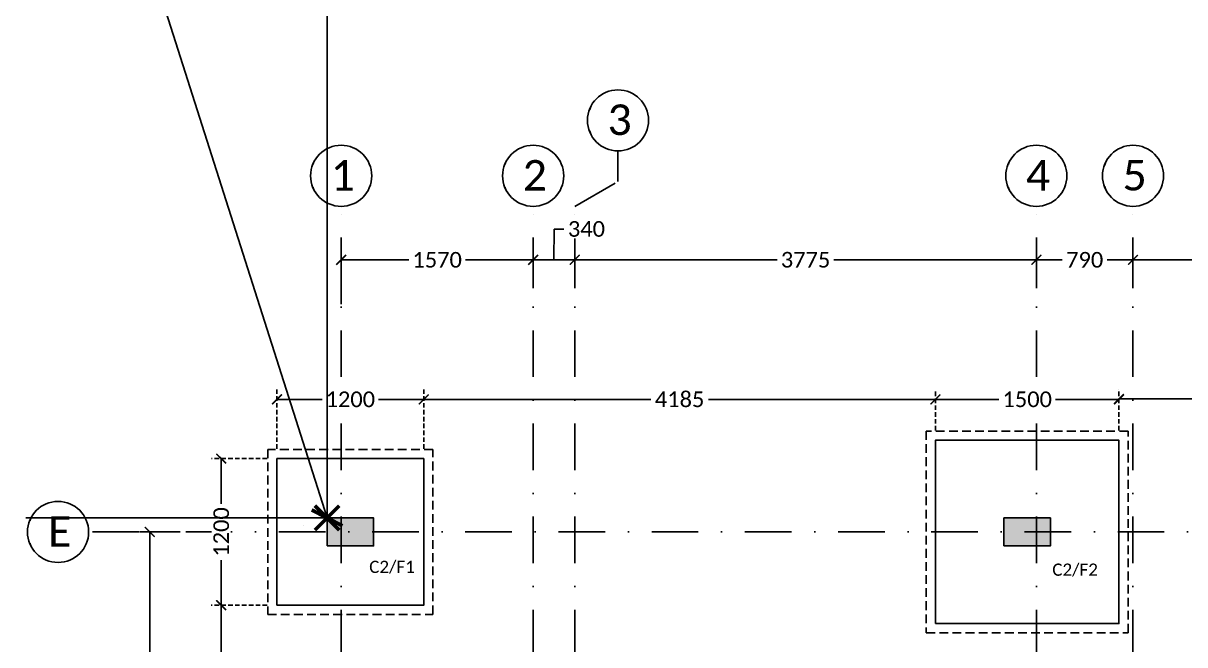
# Model space of a CAD drawing. Header units: millimetres. Extents: x -176651 to 954389, y -469666 to 486614.
# Drawn here: x 253938 to 263436, y 179711 to 184799 of the extents above; entities that cross this region are included whole.
import ezdxf
from ezdxf.xclip import XClip

# ---------------------------------------------------------------- set-up
doc = ezdxf.new("R2010")
doc.units = ezdxf.units.MM
doc.header["$LTSCALE"] = 150
doc.header["$XCLIPFRAME"] = 2
for name, pattern in [('3BHK-W(SB)$0$HIDDEN', [0.375, 0.25, -0.125]), ('DASHDOTX2', [50.8, 25.4, -12.7, 0, -12.7]), ('HIDDEN2', [4.7625, 3.175, -1.5875])]:
    doc.linetypes.add(name, pattern=pattern)
for name, color, linetype in [('ad-Column', 3, 'Continuous'), ('ad-Column Hatch', 125, 'Continuous'), ('ad-Footing line', 2, 'Continuous'), ('ad-Grid', 8, 'DASHDOTX2'), ('ad-PCC line', 8, 'HIDDEN2'), ('ad-Road', 2, 'Continuous'), ('ad-Road Hatch', 8, 'Continuous'), ('ad-Text main', 7, 'Continuous')]:
    doc.layers.add(name, color=color, linetype=linetype)
for name, color, linetype, true_color in [('ad-Dimension', 5, 'Continuous', 0x0000ff), ('ad-External Dimensions', 5, 'Continuous', 0x0000ff), ('ad-Foundation text', 6, 'Continuous', 0xff00ff)]:
    doc.layers.add(name, color=color, linetype=linetype, true_color=true_color)
doc.layers.add('ad-Grid Dimension', color=6, linetype='Continuous', lineweight=0, true_color=0xff00ff)
doc.styles.get("Standard").update_dxf_attribs({"font": 'calibril.ttf'})
doc.dimstyles.new('A-75-DIM-INT (Framing)', dxfattribs={"dimscale": 100, "dimtxt": 1.6, "dimasz": 1, "dimexe": 1, "dimexo": 1, "dimgap": 0.5, "dimtad": 0, "dimdec": 0, "dimdsep": 46, "dimtxsty": 'Standard', "dimblk": 'ARCHTICK', "dimcen": 0.025, "dimclrd": 5, "dimclre": 5, "dimclrt": 256, "dimazin": 2, "dimtfac": 1, "dimtdec": 0, "dimtmove": 1, "dimatfit": 0, "dimldrblk": 'ARCHTICK', "dimfxl": 1, "dimtfill": 1, "dimtolj": 1, "dimtzin": 0, "dimarcsym": 0})

# ---------------------------------------------------------------- blocks, each defined once
blk = doc.blocks.new('A$C4fb60e89')
at = {"layer": 'ad-Road Hatch', "ltscale": 5, "transparency": 33554687}
h = blk.add_hatch(dxfattribs=at)
h.set_pattern_fill('AR-HBONE', color=256, scale=15)
h.set_pattern_definition([(45, (-193247.7, -428758.8), (0, 2155.2615), [4572, -1524]), (135, (-192170.1, -427681.1), (2e-13, 2155.2615), [4572, -1524])])
h.paths.add_polyline_path([(175594.5, -250241), (169177.9, -249341.1), (167473.5, -249057.1), (167473.5, -138693.9), (101313.5, -138693.9), (101313.5, -199953.9), (101307.7, -237994.6), (101040.4, -268291), (101007.7, -280967.7), (101066.4, -293683.6), (101242.5, -311127.2), (100909.9, -319343.6), (100949.1, -333937.5), (100668.7, -366959.6), (100727.3, -390982.9), (100668.7, -404585.6), (100538.2, -420418.5), (100466.5, -428758.8), (92426.2, -427265.5), (92163.5, -427209.5), (92163.5, -321453.9), (24803.5, -321453.9), (24803.5, -412960.5), (15653.5, -411028.6), (15653.5, -321452.2), (-19535.1, -321452.2), (-34427.5, -319476.7), (-65207.4, -315394.6), (-171770.1, -301268.1), (-185853.9, -298333.1), (-193247.7, -296831.5), (-193244, -292907.6), (-191913.8, -285219.4), (-191838.8, -284678.8), (-183397.4, -286393.2), (-169722.9, -289242.8), (-53141.2, -304697.5), (-18730.1, -309262.2), (15653.3, -309262.2), (15653.5, 703.4), (24803.5, 1114.6), (24803.5, -129543.9), (92163.5, -129543.9), (92163.5, 15133.3), (101313.5, 17712.8), (101313.5, -129543.9), (167473.5, -129543.9), (167473.5, 35551.6), (175738, 37855), (175848.8, 28595.3), (175835.8, 25947.4), (175777.1, 14040.5), (175855.3, 2315.8), (175659.7, -18036.1), (175731.4, -34038.6), (175718.4, -46839.2), (175672.7, -63402.4), (175816.2, -82071.9), (175542.3, -106356), (175490.2, -124640.8), (175574.9, -145018.8), (175731.4, -168892), (175796.6, -181268.8), (175796.6, -192667.4), (175744.5, -208200.3), (175829.2, -223276.8), (175887.9, -234871.1)])
h.paths.add_polyline_path([(24803.5, -309263.9), (92163.5, -309263.9), (92163.5, -138693.9), (24803.5, -138693.9)], flags=16)
blk = doc.blocks.new("Plot's Boundary")
at = {"layer": 'ad-Road', "ltscale": 5}
blk.add_blockref('A$C4fb60e89', (191838.8, 428758.8), dxfattribs=at)
blk = doc.blocks.new('zw$6AA0')
at = {"layer": 'ad-Column Hatch', "transparency": 33554687}
h = blk.add_hatch(color=256, dxfattribs=at)
h.dxf.hatch_style = 1
h.paths.add_polyline_path([(0, -230), (380, -230), (380, 0), (0, 0)])
at = {"layer": 'ad-Column'}
blk.add_lwpolyline([(0, -230), (380, -230), (380, 0), (0, 0)], close=True, dxfattribs=at)
blk = doc.blocks.new('1215E_Columns')
at = {"layer": 'ad-Column', "rotation": 359.9999999999994}
blk.add_blockref('zw$6AA0', (0, 12355), dxfattribs=at)
at = {"layer": 'ad-Column'}
blk.add_blockref('zw$6AA0', (5535, 12355), dxfattribs=at)
blk = doc.blocks.new('_ArchTick')
at = {"color": 0, "linetype": 'ByBlock', "const_width": 0.15}
blk.add_lwpolyline([(-0.5, -0.5), (0.5, 0.5)], dxfattribs=at)
blk = doc.blocks.new('*D234')
at = {"layer": 'ad-Grid Dimension', "lineweight": -2}
for p, q in [((115, 14104.9), (115, 14547)), ((1685, 14234.5), (1685, 14547)), ((115, 14467), (668.8, 14467)), ((1685, 14467), (1131.2, 14467))]:
    blk.add_line(p, q, dxfattribs=at)
at = {"layer": 'Defpoints', "color": 0}
for p in [(1685, 14467), (1685, 14154.5), (115, 14024.9)]:
    blk.add_point(p, dxfattribs=at)
at = {"layer": 'ad-Grid Dimension', "lineweight": -2, "xscale": 80, "yscale": 80, "zscale": 80, "rotation": 180}
blk.add_blockref('_ArchTick', (115, 14467), dxfattribs=at)
at = {"layer": 'ad-Grid Dimension', "lineweight": -2, "xscale": 80, "yscale": 80, "zscale": 80}
blk.add_blockref('_ArchTick', (1685, 14467), dxfattribs=at)
at = {"layer": 'ad-Grid Dimension', "insert": (900, 14467), "char_height": 128, "attachment_point": 5, "bg_fill": 3, "box_fill_scale": 1.1, "bg_fill_color": 257, "bg_fill_transparency": 0}
blk.add_mtext('\\A1;1570', dxfattribs=at)
blk = doc.blocks.new('*D235')
at = {"layer": 'ad-Grid Dimension', "lineweight": -2}
for p, q in [((1856.9, 14719.6), (1855, 14467.4)), ((1936.9, 14719.6), (1856.9, 14719.6)), ((1685, 14234.5), (1685, 14547.4)), ((2025, 14234.5), (2025, 14547.4)), ((1685, 14467.4), (2025, 14467.4))]:
    blk.add_line(p, q, dxfattribs=at)
at = {"layer": 'Defpoints', "color": 0}
for p in [(2025, 14467.4), (1685, 14154.5), (2025, 14154.5)]:
    blk.add_point(p, dxfattribs=at)
at = {"layer": 'ad-Grid Dimension', "lineweight": -2, "xscale": 80, "yscale": 80, "zscale": 80, "rotation": 180}
blk.add_blockref('_ArchTick', (1685, 14467.4), dxfattribs=at)
at = {"layer": 'ad-Grid Dimension', "lineweight": -2, "xscale": 80, "yscale": 80, "zscale": 80}
blk.add_blockref('_ArchTick', (2025, 14467.4), dxfattribs=at)
at = {"layer": 'ad-Grid Dimension', "insert": (2120.8, 14719.6), "char_height": 128, "attachment_point": 5, "bg_fill": 3, "box_fill_scale": 1.1, "bg_fill_color": 257, "bg_fill_transparency": 0}
blk.add_mtext('\\A1;340', dxfattribs=at)
blk = doc.blocks.new('*D236')
at = {"layer": 'ad-Grid Dimension', "lineweight": -2}
for p, q in [((2025, 14234.9), (2025, 14547.4)), ((5800, 14234.9), (5800, 14547.4)), ((2025, 14467.4), (3680.3, 14467.4)), ((5800, 14467.4), (4144.7, 14467.4))]:
    blk.add_line(p, q, dxfattribs=at)
at = {"layer": 'Defpoints', "color": 0}
for p in [(5800, 14467.4), (2025, 14154.9), (5800, 14154.9)]:
    blk.add_point(p, dxfattribs=at)
at = {"layer": 'ad-Grid Dimension', "lineweight": -2, "xscale": 80, "yscale": 80, "zscale": 80, "rotation": 180}
blk.add_blockref('_ArchTick', (2025, 14467.4), dxfattribs=at)
at = {"layer": 'ad-Grid Dimension', "lineweight": -2, "xscale": 80, "yscale": 80, "zscale": 80}
blk.add_blockref('_ArchTick', (5800, 14467.4), dxfattribs=at)
at = {"layer": 'ad-Grid Dimension', "insert": (3912.5, 14467.4), "char_height": 128, "attachment_point": 5, "bg_fill": 3, "box_fill_scale": 1.1, "bg_fill_color": 257, "bg_fill_transparency": 0}
blk.add_mtext('\\A1;3775', dxfattribs=at)
blk = doc.blocks.new('*D237')
at = {"layer": 'ad-Grid Dimension', "lineweight": -2}
for p, q in [((5800, 14234.9), (5800, 14547)), ((6590, 14234.9), (6590, 14547)), ((5800, 14467), (6010.9, 14467)), ((6590, 14467), (6379.1, 14467))]:
    blk.add_line(p, q, dxfattribs=at)
at = {"layer": 'Defpoints', "color": 0}
for p in [(6590, 14467), (5800, 14154.9), (6590, 14154.9)]:
    blk.add_point(p, dxfattribs=at)
at = {"layer": 'ad-Grid Dimension', "lineweight": -2, "xscale": 80, "yscale": 80, "zscale": 80, "rotation": 180}
blk.add_blockref('_ArchTick', (5800, 14467), dxfattribs=at)
at = {"layer": 'ad-Grid Dimension', "lineweight": -2, "xscale": 80, "yscale": 80, "zscale": 80}
blk.add_blockref('_ArchTick', (6590, 14467), dxfattribs=at)
at = {"layer": 'ad-Grid Dimension', "insert": (6195, 14467), "char_height": 128, "attachment_point": 5, "bg_fill": 3, "box_fill_scale": 1.1, "bg_fill_color": 257, "bg_fill_transparency": 0}
blk.add_mtext('\\A1;790', dxfattribs=at)
blk = doc.blocks.new('*D238')
at = {"layer": 'ad-Grid Dimension', "lineweight": -2}
for p, q in [((6590, 14234.9), (6590, 14547.4)), ((8345, 14234.9), (8345, 14547.4)), ((6590, 14467.4), (7239, 14467.4)), ((8345, 14467.4), (7696, 14467.4))]:
    blk.add_line(p, q, dxfattribs=at)
at = {"layer": 'Defpoints', "color": 0}
for p in [(8345, 14467.4), (6590, 14154.9), (8345, 14154.9)]:
    blk.add_point(p, dxfattribs=at)
at = {"layer": 'ad-Grid Dimension', "lineweight": -2, "xscale": 80, "yscale": 80, "zscale": 80, "rotation": 180}
blk.add_blockref('_ArchTick', (6590, 14467.4), dxfattribs=at)
at = {"layer": 'ad-Grid Dimension', "lineweight": -2, "xscale": 80, "yscale": 80, "zscale": 80}
blk.add_blockref('_ArchTick', (8345, 14467.4), dxfattribs=at)
at = {"layer": 'ad-Grid Dimension', "insert": (7467.5, 14467.4), "char_height": 128, "attachment_point": 5, "bg_fill": 3, "box_fill_scale": 1.1, "bg_fill_color": 257, "bg_fill_transparency": 0}
blk.add_mtext('\\A1;1755', dxfattribs=at)
blk = doc.blocks.new('*D240')
at = {"layer": 'ad-Grid Dimension', "lineweight": -2}
for p, q in [((-1202, 12240), (-1530, 12240)), ((-1450, 12240), (-1450, 10387.9)), ((-1450, 8060), (-1450, 9912.1)), ((-1202, 8060), (-1530, 8060))]:
    blk.add_line(p, q, dxfattribs=at)
at = {"layer": 'Defpoints', "color": 0}
for p in [(-1122, 12240), (-1450, 8060), (-1122, 8060)]:
    blk.add_point(p, dxfattribs=at)
at = {"layer": 'ad-Grid Dimension', "lineweight": -2, "xscale": 80, "yscale": 80, "zscale": 80}
for p, rotation in [((-1450, 12240), 90), ((-1450, 8060), 270)]:
    blk.add_blockref('_ArchTick', p, dxfattribs=dict(at, rotation=rotation))
at = {"layer": 'ad-Grid Dimension', "insert": (-1450, 10150), "char_height": 128, "attachment_point": 5, "rotation": 90, "bg_fill": 3, "box_fill_scale": 1.1, "bg_fill_color": 257, "bg_fill_transparency": 0}
blk.add_mtext('\\A1;4180', dxfattribs=at)
blk = doc.blocks.new('A$C71157536')
at = {"layer": 'ad-Footing line'}
for points in [[(-5400, 11490), (-3900, 11490), (-3900, 12990), (-5400, 12990)], [(-10785, 11640), (-9585, 11640), (-9585, 12840), (-10785, 12840)]]:
    blk.add_lwpolyline(points, close=True, dxfattribs=at)
at = {"layer": 'ad-PCC line', "ltscale": 0.15}
for points in [[(-5475, 11415), (-3825, 11415), (-3825, 13065), (-5475, 13065)], [(-10860, 11565), (-9510, 11565), (-9510, 12915), (-10860, 12915)]]:
    blk.add_lwpolyline(points, close=True, dxfattribs=at)
blk = doc.blocks.new('A$Cfb9dcffd')
at = {"layer": 'ad-Foundation text', "char_height": 100, "width": 349.312, "attachment_point": 5}
for s, insert in [('\\pxt5;C2/F1', (-9844.2, 11950.7)), ('\\pxt5;C2/F2', (-4258.3, 11927.8))]:
    blk.add_mtext(s, dxfattribs=dict(at, insert=insert))
blk = doc.blocks.new('*D94')
at = {"layer": 'ad-External Dimensions', "linetype": '3BHK-W(SB)$0$HIDDEN', "lineweight": -2}
for p, q in [((5385, 230), (5385, 565)), ((6885, 230), (6885, 565))]:
    blk.add_line(p, q, dxfattribs=at)
at = {"layer": 'ad-External Dimensions', "lineweight": -2}
for p, q in [((5385, 485), (5903.8, 485)), ((6885, 485), (6366.2, 485))]:
    blk.add_line(p, q, dxfattribs=at)
at = {"layer": 'Defpoints', "color": 0}
for p in [(6885, 485), (5385, 150), (6885, 150)]:
    blk.add_point(p, dxfattribs=at)
at = {"layer": 'ad-External Dimensions', "lineweight": -2, "xscale": 80, "yscale": 80, "zscale": 80, "rotation": 180}
blk.add_blockref('_ArchTick', (5385, 485), dxfattribs=at)
at = {"layer": 'ad-External Dimensions', "lineweight": -2, "xscale": 80, "yscale": 80, "zscale": 80}
blk.add_blockref('_ArchTick', (6885, 485), dxfattribs=at)
at = {"layer": 'ad-External Dimensions', "insert": (6135, 485), "char_height": 128, "attachment_point": 5, "bg_fill": 3, "box_fill_scale": 1.1, "bg_fill_color": 257, "bg_fill_transparency": 0}
blk.add_mtext('\\A1;1500', dxfattribs=at)
blk = doc.blocks.new('*D95')
at = {"layer": 'ad-External Dimensions', "linetype": '3BHK-W(SB)$0$HIDDEN', "lineweight": -2}
for p, q in [((0, 80), (0, 565)), ((1200, 80), (1200, 565))]:
    blk.add_line(p, q, dxfattribs=at)
at = {"layer": 'ad-External Dimensions', "lineweight": -2}
for p, q in [((0, 485), (368.8, 485)), ((1200, 485), (831.2, 485))]:
    blk.add_line(p, q, dxfattribs=at)
at = {"layer": 'Defpoints', "color": 0}
for p in [(0, 485), (0, 0), (1200, 0)]:
    blk.add_point(p, dxfattribs=at)
at = {"layer": 'ad-External Dimensions', "lineweight": -2, "xscale": 80, "yscale": 80, "zscale": 80, "rotation": 180}
blk.add_blockref('_ArchTick', (0, 485), dxfattribs=at)
at = {"layer": 'ad-External Dimensions', "lineweight": -2, "xscale": 80, "yscale": 80, "zscale": 80}
blk.add_blockref('_ArchTick', (1200, 485), dxfattribs=at)
at = {"layer": 'ad-External Dimensions', "insert": (600, 485), "char_height": 128, "attachment_point": 5, "bg_fill": 3, "box_fill_scale": 1.1, "bg_fill_color": 257, "bg_fill_transparency": 0}
blk.add_mtext('\\A1;1200', dxfattribs=at)
blk = doc.blocks.new('*D96')
at = {"layer": 'ad-External Dimensions', "linetype": '3BHK-W(SB)$0$HIDDEN', "lineweight": -2}
for p, q in [((1200, 80), (1200, 565)), ((5385, 230), (5385, 565))]:
    blk.add_line(p, q, dxfattribs=at)
at = {"layer": 'ad-External Dimensions', "lineweight": -2}
for p, q in [((1200, 485), (3057.4, 485)), ((5385, 485), (3527.6, 485))]:
    blk.add_line(p, q, dxfattribs=at)
at = {"layer": 'Defpoints', "color": 0}
for p in [(5385, 485), (5385, 150), (1200, 0)]:
    blk.add_point(p, dxfattribs=at)
at = {"layer": 'ad-External Dimensions', "lineweight": -2, "xscale": 80, "yscale": 80, "zscale": 80, "rotation": 180}
blk.add_blockref('_ArchTick', (1200, 485), dxfattribs=at)
at = {"layer": 'ad-External Dimensions', "lineweight": -2, "xscale": 80, "yscale": 80, "zscale": 80}
blk.add_blockref('_ArchTick', (5385, 485), dxfattribs=at)
at = {"layer": 'ad-External Dimensions', "insert": (3292.5, 485), "char_height": 128, "attachment_point": 5, "bg_fill": 3, "box_fill_scale": 1.1, "bg_fill_color": 257, "bg_fill_transparency": 0}
blk.add_mtext('\\A1;4185', dxfattribs=at)
blk = doc.blocks.new('*D42')
at = {"layer": 'ad-External Dimensions', "linetype": '3BHK-W(SB)$0$HIDDEN', "lineweight": -2}
for p, q in [((6885, 230), (6885, 568.7)), ((9995, 80), (9995, 568.7))]:
    blk.add_line(p, q, dxfattribs=at)
at = {"layer": 'ad-External Dimensions', "lineweight": -2}
for p, q in [((6885, 488.7), (8205, 488.7)), ((9995, 488.7), (8675, 488.7))]:
    blk.add_line(p, q, dxfattribs=at)
at = {"layer": 'Defpoints', "color": 0}
for p in [(9995, 488.7), (6885, 150), (9995, 0)]:
    blk.add_point(p, dxfattribs=at)
at = {"layer": 'ad-External Dimensions', "lineweight": -2, "xscale": 80, "yscale": 80, "zscale": 80, "rotation": 180}
blk.add_blockref('_ArchTick', (6885, 488.7), dxfattribs=at)
at = {"layer": 'ad-External Dimensions', "lineweight": -2, "xscale": 80, "yscale": 80, "zscale": 80}
blk.add_blockref('_ArchTick', (9995, 488.7), dxfattribs=at)
at = {"layer": 'ad-External Dimensions', "insert": (8440, 488.7), "char_height": 128, "attachment_point": 5, "bg_fill": 3, "box_fill_scale": 1.1, "bg_fill_color": 257, "bg_fill_transparency": 0}
blk.add_mtext('\\A1;3110', dxfattribs=at)
blk = doc.blocks.new('*D67')
at = {"layer": 'ad-External Dimensions', "linetype": '3BHK-W(SB)$0$HIDDEN', "lineweight": -2}
for p, q in [((-80, -1200), (-537.3, -1200)), ((-80, -4180), (-537.3, -4180))]:
    blk.add_line(p, q, dxfattribs=at)
at = {"layer": 'ad-External Dimensions', "lineweight": -2}
for p, q in [((-457.3, -1200), (-457.3, -2455.8)), ((-457.3, -4180), (-457.3, -2924.2))]:
    blk.add_line(p, q, dxfattribs=at)
at = {"layer": 'Defpoints', "color": 0}
for p in [(0, -1200), (-457.3, -4180), (0, -4180)]:
    blk.add_point(p, dxfattribs=at)
at = {"layer": 'ad-External Dimensions', "lineweight": -2, "xscale": 80, "yscale": 80, "zscale": 80}
for p, rotation in [((-457.3, -1200), 90), ((-457.3, -4180), 270)]:
    blk.add_blockref('_ArchTick', p, dxfattribs=dict(at, rotation=rotation))
at = {"layer": 'ad-External Dimensions', "insert": (-457.3, -2690), "char_height": 128, "attachment_point": 5, "rotation": 90, "bg_fill": 3, "box_fill_scale": 1.1, "bg_fill_color": 257, "bg_fill_transparency": 0}
blk.add_mtext('\\A1;2980', dxfattribs=at)
blk = doc.blocks.new('*D68')
at = {"layer": 'ad-External Dimensions', "linetype": '3BHK-W(SB)$0$HIDDEN', "lineweight": -2}
for p, q in [((-80, 0), (-535.4, 0)), ((-80, -1200), (-535.4, -1200))]:
    blk.add_line(p, q, dxfattribs=at)
at = {"layer": 'ad-External Dimensions', "lineweight": -2}
for p, q in [((-455.4, 0), (-455.4, -368.8)), ((-455.4, -1200), (-455.4, -831.2))]:
    blk.add_line(p, q, dxfattribs=at)
at = {"layer": 'Defpoints', "color": 0}
for p in [(-455.4, 0), (0, 0), (0, -1200)]:
    blk.add_point(p, dxfattribs=at)
at = {"layer": 'ad-External Dimensions', "lineweight": -2, "xscale": 80, "yscale": 80, "zscale": 80}
for p, rotation in [((-455.4, 0), 90), ((-455.4, -1200), 270)]:
    blk.add_blockref('_ArchTick', p, dxfattribs=dict(at, rotation=rotation))
at = {"layer": 'ad-External Dimensions', "insert": (-455.4, -600), "char_height": 128, "attachment_point": 5, "rotation": 90, "bg_fill": 3, "box_fill_scale": 1.1, "bg_fill_color": 257, "bg_fill_transparency": 0}
blk.add_mtext('\\A1;1200', dxfattribs=at)
blk = doc.blocks.new('*D18')
at = {"layer": 'ad-Dimension', "linetype": '3BHK-W(SB)$0$HIDDEN', "lineweight": -2}
for p, q in [((-16275, 31520), (-10175, 31520)), ((-10575, 12355), (-10575, 12355))]:
    blk.add_line(p, q, dxfattribs=at)
at = {"layer": 'ad-Dimension', "lineweight": -2}
for p, q in [((-10375, 31520), (-10375, 22636.4)), ((-10375, 12355), (-10375, 21238.6))]:
    blk.add_line(p, q, dxfattribs=at)
at = {"layer": 'Defpoints', "color": 0}
for p in [(-16475, 31520), (-10375, 31520), (-10375, 12355)]:
    blk.add_point(p, dxfattribs=at)
at = {"layer": 'ad-Dimension', "lineweight": -2, "xscale": 200, "yscale": 200, "zscale": 200}
for p, rotation in [((-10375, 31520), 90), ((-10375, 12355), 270)]:
    blk.add_blockref('_ArchTick', p, dxfattribs=dict(at, rotation=rotation))
at = {"layer": 'ad-Dimension', "insert": (-10375, 21937.5), "char_height": 320, "attachment_point": 5, "rotation": 90, "bg_fill": 3, "box_fill_scale": 1.1, "bg_fill_color": 257, "bg_fill_transparency": 0}
blk.add_mtext('\\A1;19165', dxfattribs=at)
blk = doc.blocks.new('*D19')
at = {"layer": 'ad-Dimension', "linetype": '3BHK-W(SB)$0$HIDDEN', "lineweight": -2}
for p, q in [((-16475, 13905), (-16475, 12155)), ((-10375, 12555), (-10375, 12555))]:
    blk.add_line(p, q, dxfattribs=at)
at = {"layer": 'ad-Dimension', "lineweight": -2}
for p, q in [((-16475, 12355), (-14011.6, 12355)), ((-10375, 12355), (-12838.4, 12355))]:
    blk.add_line(p, q, dxfattribs=at)
at = {"layer": 'Defpoints', "color": 0}
for p in [(-16475, 14105), (-16475, 12355), (-10375, 12355)]:
    blk.add_point(p, dxfattribs=at)
at = {"layer": 'ad-Dimension', "lineweight": -2, "xscale": 200, "yscale": 200, "zscale": 200, "rotation": 180}
blk.add_blockref('_ArchTick', (-16475, 12355), dxfattribs=at)
at = {"layer": 'ad-Dimension', "lineweight": -2, "xscale": 200, "yscale": 200, "zscale": 200}
blk.add_blockref('_ArchTick', (-10375, 12355), dxfattribs=at)
at = {"layer": 'ad-Dimension', "insert": (-13425, 12355), "char_height": 320, "attachment_point": 5, "bg_fill": 3, "box_fill_scale": 1.1, "bg_fill_color": 257, "bg_fill_transparency": 0}
blk.add_mtext('\\A1;6100', dxfattribs=at)
blk = doc.blocks.new('*D20')
at = {"layer": 'ad-Dimension', "linetype": '3BHK-W(SB)$0$HIDDEN', "lineweight": -2}
for p, q in [((-16665.6, 31459.3), (-16665.6, 31459.3)), ((-10565.6, 12294.3), (-10565.6, 12294.3))]:
    blk.add_line(p, q, dxfattribs=at)
at = {"layer": 'ad-Dimension', "lineweight": -2}
for p, q in [((-16475, 31520), (-13639.4, 22611.1)), ((-10375, 12355), (-13210.6, 21263.9))]:
    blk.add_line(p, q, dxfattribs=at)
at = {"layer": 'Defpoints', "color": 0}
for p in [(-16475, 31520), (-16475, 31520), (-10375, 12355)]:
    blk.add_point(p, dxfattribs=at)
at = {"layer": 'ad-Dimension', "lineweight": -2, "xscale": 200, "yscale": 200, "zscale": 200}
for p, rotation in [((-16475, 31520), 107.65567697351), ((-10375, 12355), 287.65567697351)]:
    blk.add_blockref('_ArchTick', p, dxfattribs=dict(at, rotation=rotation))
at = {"layer": 'ad-Dimension', "insert": (-13425, 21937.5), "char_height": 320, "attachment_point": 5, "rotation": 287.65568, "bg_fill": 3, "box_fill_scale": 1.1, "bg_fill_color": 257, "bg_fill_transparency": 0}
blk.add_mtext('\\A1;20112', dxfattribs=at)
blk = doc.blocks.new('1215E_Grid')
at = {"layer": 'ad-Grid', "ltscale": 0.1}
for points in [[(2378.6, -4473.6), (2378.6, -4223.6), (2025, -4020), (2025, 14905), (2378.6, 15108.6), (2378.6, 15358.6)], [(115, -4020), (115, 14905)], [(1685, -4020), (1685, 14905)], [(5800, -4020), (5800, 14905)], [(6590, -4020), (6590, 14905)]]:
    blk.add_lwpolyline(points, dxfattribs=at)
at = {"layer": 'ad-Text main', "insert": (-2186.5, 12244), "char_height": 250, "width": 227.385, "attachment_point": 5, "bg_fill": 2}
blk.add_mtext('{\\fCalibri|b0|i0|c0|p34;E}', dxfattribs=at)
at = {"layer": 'ad-Grid', "ltscale": 0.1}
blk.add_lwpolyline([(13705, 12240), (-1950, 12240)], dxfattribs=at)
at = {"layer": 'ad-Grid', "color": 7, "linetype": 'ByBlock'}
blk.add_circle((-2200, 12240), 250, dxfattribs=at)
at = {"layer": 'ad-Text main', "char_height": 250, "width": 227.385, "attachment_point": 5, "bg_fill": 2}
for s, insert in [('{\\fCalibri|b0|i0|c0|p34;3}', (2392, 15612.6)), ('{\\fCalibri|b0|i0|c0|p34;1}', (128.5, 15159)), ('{\\fCalibri|b0|i0|c0|p34;2}', (1698.5, 15159)), ('{\\fCalibri|b0|i0|c0|p34;4}', (5813.5, 15159)), ('{\\fCalibri|b0|i0|c0|p34;5}', (6603.5, 15159))]:
    blk.add_mtext(s, dxfattribs=dict(at, insert=insert))
at = {"layer": 'ad-Grid Dimension'}
dim = blk.add_linear_dim(base=(1685, 14467), p1=(115, 14024.9), p2=(1685, 14154.5), dimstyle='A-75-DIM-INT (Framing)', override={"dimscale": 80, "dimblk": 'ArchTick', "dimclrd": 256, "dimclre": 256, "dimfxl": 10, "dimtfill": 1, "dimtfillclr": 0}, dxfattribs=at)
dim.commit()
dim.dimension.update_dxf_attribs({"geometry": '*D234', "text_midpoint": (900, 14467)})
at = {"layer": 'ad-Grid', "color": 7, "linetype": 'ByBlock'}
for centre in [(2378.6, 15608.6), (115, 15155), (1685, 15155), (5800, 15155), (6590, 15155)]:
    blk.add_circle(centre, 250, dxfattribs=at)
at = {"layer": 'ad-Grid Dimension'}
dim = blk.add_linear_dim(base=(2025, 14467.4), p1=(1685, 14154.5), p2=(2025, 14154.5), dimstyle='A-75-DIM-INT (Framing)', override={"dimscale": 80, "dimblk": 'ArchTick', "dimclrd": 256, "dimclre": 256, "dimfxl": 10, "dimtfill": 1, "dimtfillclr": 0}, dxfattribs=at)
dim.commit()
dim.dimension.update_dxf_attribs({"geometry": '*D235', "text_midpoint": (1976.9, 14719.6), "dimtype": 128})
dim = blk.add_linear_dim(base=(-1450, 8060), p1=(-1122, 12240), p2=(-1122, 8060), angle=90, dimstyle='A-75-DIM-INT (Framing)', override={"dimscale": 80, "dimblk": 'ArchTick', "dimclrd": 256, "dimclre": 256, "dimfxl": 10, "dimtfill": 1, "dimtfillclr": 0}, dxfattribs=at)
dim.commit()
dim.dimension.update_dxf_attribs({"geometry": '*D240', "text_midpoint": (-1450, 10150)})
dim = blk.add_linear_dim(base=(5800, 14467.4), p1=(2025, 14154.9), p2=(5800, 14154.9), dimstyle='A-75-DIM-INT (Framing)', override={"dimscale": 80, "dimblk": 'ArchTick', "dimclrd": 256, "dimclre": 256, "dimfxl": 10, "dimtfill": 1, "dimtfillclr": 0}, dxfattribs=at)
dim.commit()
dim.dimension.update_dxf_attribs({"geometry": '*D236', "text_midpoint": (3912.5, 14467.4)})
dim = blk.add_linear_dim(base=(6590, 14467), p1=(5800, 14154.9), p2=(6590, 14154.9), dimstyle='A-75-DIM-INT (Framing)', override={"dimscale": 80, "dimblk": 'ArchTick', "dimclrd": 256, "dimclre": 256, "dimfxl": 10, "dimtfill": 1, "dimtfillclr": 0}, dxfattribs=at)
dim.commit()
dim.dimension.update_dxf_attribs({"geometry": '*D237', "text_midpoint": (6195, 14467)})
dim = blk.add_linear_dim(base=(8345, 14467.4), p1=(6590, 14154.9), p2=(8345, 14154.9), dimstyle='A-75-DIM-INT (Framing)', override={"dimscale": 80, "dimblk": 'ArchTick', "dimclrd": 256, "dimclre": 256, "dimfxl": 10, "dimtfill": 1, "dimtfillclr": 0}, dxfattribs=at)
dim.commit()
dim.dimension.update_dxf_attribs({"geometry": '*D238', "text_midpoint": (7467.5, 14467.4)})
blk = doc.blocks.new('A$C5844eb12')
at = {"layer": 'ad-External Dimensions'}
for base, p1, p2, picture, middle in [((0, 485), (1200, 0), (0, 0), '*D95', (600, 485)), ((6885, 485), (5385, 150), (6885, 150), '*D94', (6135, 485))]:
    dim = blk.add_linear_dim(base=base, p1=p1, p2=p2, dimstyle='A-75-DIM-INT (Framing)', override={"dimscale": 80, "dimclrd": 256, "dimclre": 256, "dimfxl": 10}, dxfattribs=at)
    dim.commit()
    dim.dimension.update_dxf_attribs({"geometry": picture, "text_midpoint": middle})
dim = blk.add_linear_dim(base=(-457.3, -4180), p1=(0, -1200), p2=(0, -4180), angle=90, dimstyle='A-75-DIM-INT (Framing)', override={"dimscale": 80, "dimclrd": 256, "dimclre": 256, "dimfxl": 10}, dxfattribs=at)
dim.commit()
dim.dimension.update_dxf_attribs({"geometry": '*D67', "text_midpoint": (-457.3, -2690)})
for base, p1, p2, picture, middle in [((9995, 488.7), (6885, 150), (9995, 0), '*D42', (8440, 488.7)), ((5385, 485), (1200, 0), (5385, 150), '*D96', (3292.5, 485))]:
    dim = blk.add_linear_dim(base=base, p1=p1, p2=p2, dimstyle='A-75-DIM-INT (Framing)', override={"dimscale": 80, "dimclrd": 256, "dimclre": 256, "dimfxl": 10}, dxfattribs=at)
    dim.commit()
    dim.dimension.update_dxf_attribs({"geometry": picture, "text_midpoint": middle})
dim = blk.add_linear_dim(base=(-455.4, 0), p1=(0, -1200), p2=(0, 0), angle=90, dimstyle='A-75-DIM-INT (Framing)', override={"dimscale": 80, "dimclrd": 256, "dimclre": 256, "dimfxl": 10}, dxfattribs=at)
dim.commit()
dim.dimension.update_dxf_attribs({"geometry": '*D68', "text_midpoint": (-455.4, -600)})
blk = doc.blocks.new('zw$B6B0')
at = {"layer": 'ad-Dimension'}
dim = blk.add_linear_dim(base=(-10375, 31520), p1=(-10375, 12355), p2=(-16475, 31520), angle=90, dimstyle='A-75-DIM-INT (Framing)', override={"dimscale": 200, "dimblk": 'ArchTick', "dimclrd": 256, "dimclre": 256, "dimfxl": 10, "dimtfill": 1, "dimtfillclr": 0}, dxfattribs=at)
dim.commit()
dim.dimension.update_dxf_attribs({"geometry": '*D18', "text_midpoint": (-10375, 21937.5)})
dim = blk.add_linear_dim(base=(-16475, 12355), p1=(-10375, 12355), p2=(-16475, 14105), dimstyle='A-75-DIM-INT (Framing)', override={"dimscale": 200, "dimclrd": 256, "dimclre": 256, "dimfxl": 10}, dxfattribs=at)
dim.commit()
dim.dimension.update_dxf_attribs({"geometry": '*D19', "text_midpoint": (-13425, 12355)})
dim = blk.add_aligned_dim(p1=(-10375, 12355), p2=(-16475, 31520), distance=0, dimstyle='A-75-DIM-INT (Framing)', override={"dimscale": 200, "dimblk": 'ArchTick', "dimclrd": 256, "dimclre": 256, "dimfxl": 10, "dimtfill": 1, "dimtfillclr": 0}, dxfattribs=at)
dim.commit()
dim.dimension.update_dxf_attribs({"geometry": '*D20', "text_midpoint": (-13425, 21937.5)})

msp = doc.modelspace()

# ---------------------------------------------------------------- block references
ref = msp.add_blockref("Plot's Boundary", (0, 0))
XClip(ref).set_block_clipping_path([(245322.2775057808, 154244.8999686334), (289002.2775057808, 204914.8999686334)])

# ---------------------------------------------------------------- next in the draw order: block references
msp.add_blockref('1215E_Columns', (256422.3, 168394.9))

# ---------------------------------------------------------------- next in the draw order: block references
msp.add_blockref('1215E_Grid', (256422.3, 168394.9))

# ---------------------------------------------------------------- next in the draw order: block references
msp.add_blockref('A$C71157536', (266797.3, 168394.9))
at = {"layer": 'ad-Foundation text'}
msp.add_blockref('A$Cfb9dcffd', (266797.3, 168394.9), dxfattribs=at)

# ---------------------------------------------------------------- next in the draw order: block references
at = {"layer": 'ad-External Dimensions'}
msp.add_blockref('A$C5844eb12', (256012.3, 181234.9), dxfattribs=at)

# ---------------------------------------------------------------- next in the draw order: block references
msp.add_blockref('zw$B6B0', (266797.3, 168394.9))

doc.saveas('drawing.dxf')
